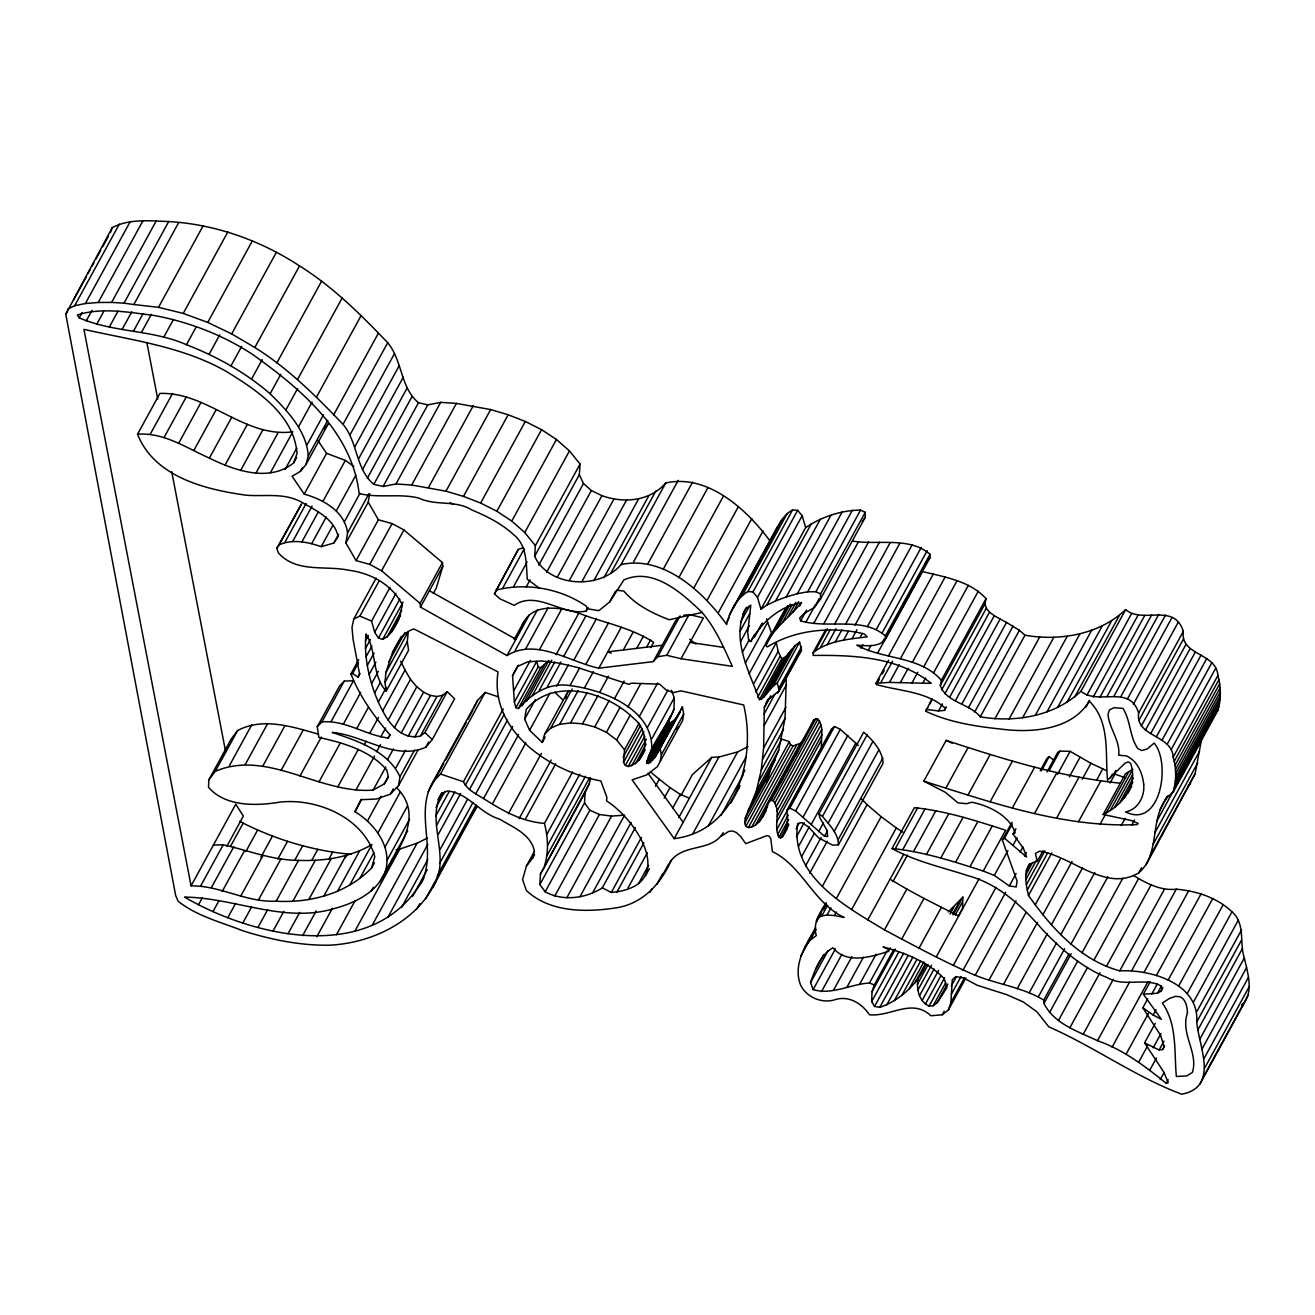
<?xml version="1.0" encoding="UTF-8"?>
<svg xmlns="http://www.w3.org/2000/svg" width="1315" height="1315" viewBox="0 0 1315 1315"><rect width="100%" height="100%" fill="white"/><g stroke="black" fill="none" stroke-linecap="round" stroke-linejoin="round"><path stroke-width="1.5" d="M779.203 690.737L777.264 682.945L799.602 642.147L801.542 649.922L779.203 690.737L768.749 699.317L764.311 707.437L763.604 748.054L761.254 770.031L756.372 790.989L745.276 818.045L744.635 823.239L745.835 826.33L748.366 827.529C757.654 826.938 762.618 817.519 766.366 810.172M815.678 927.601C806.062 944.597 792.764 964.306 800.441 984.688C806.046 996.885 821.037 1003.493 833.858 1000.058C848.109 994.863 861.588 1003.082 869.478 1014.769C890.386 1017.005 912.084 997.871 930.905 1015.755L942.263 1014.769L948.427 1009.904L950.926 1002.572L952.257 979.79L955.857 976.601L963.632 977.966L977.177 985.247L1006.863 994.699L1023.234 1001.915L1037.124 1012.008L1048.745 1026.801C1094.294 1046.806 1134.993 1076.623 1181.659 1094.195C1219.498 1087.078 1198.672 1046.23 1196.749 1021.903C1199.264 983.489 1150.855 969.237 1119.739 970.848C1080.141 960.032 1051.342 927.88 1028.494 895.466C1026.012 884.157 1020.884 864.086 1037.305 861.292L1035.431 853.435L1039.54 851.2C1072.514 856.262 1105.011 892.491 1138.609 873.012C1162.92 852.202 1146.713 811.684 1173.161 792.107L1217.838 710.495C1221.125 699.153 1221.191 686.907 1217.854 675.565C1216.77 652.782 1179.884 655.643 1183.336 631.397C1174.229 602.188 1142.85 624.329 1125.64 609.618L1080.963 691.23C1054.663 716.215 1015.114 722.888 980.3 716.807C969.434 703.426 946.241 702.654 940.291 685.493L941.376 680.282C919.826 655.643 883.433 659.834 856.838 645.221C866.223 645.616 878.453 647.588 885.242 639.468L885.357 635.918C862.607 616.077 827.743 629.178 800.671 620.828L799.701 618.001L803.909 613.645L814.347 607.448L820.511 598.999L820.576 593.936L865.254 512.324L860.552 510.089C841.222 510.286 821.628 516.795 805.668 527.611L760.974 609.223L757.473 597.372L752.985 591.931L747.873 591.569C736.499 598.555 729.529 611.82 726.653 624.543C703.788 592.309 663.697 555.062 621.058 564.595C599.426 589.942 548.914 587.427 534.646 556.294L535.386 545.659L580.063 464.047L569.444 450.913L556.442 439.473L541.566 429.676L525.31 421.457L508.165 414.767L490.643 409.573L456.387 403.409L440.64 402.357L427.77 404.872L418.499 402.702C400.253 387.81 402.538 360.359 387.711 342.722C360.721 314.499 332.876 286.703 299.524 265.893C260.419 240.316 215.397 224.323 168.682 221.545C149.943 220.871 129.412 218.52 112.268 227.594L65.75 314.203L175.668 895.515L178.1 901.186C196.839 916.193 221.167 922.177 243.193 930.905C271.071 939.65 300.067 945.633 329.391 945.206C369.416 943.25 412.17 924.067 432.339 887.954L477.033 806.358L470.228 817.371M820.511 598.999L865.188 517.403L865.254 512.324M1173.161 792.107C1176.432 780.765 1176.514 768.502 1173.177 757.161C1172.092 734.395 1135.207 737.255 1138.642 713.009C1129.552 683.8 1098.173 705.941 1080.963 691.23M1199.757 1084.3L1244.434 1002.688C1253.327 989.11 1247.475 972.377 1244.319 957.912C1239.125 942.477 1245.749 923.87 1231.974 911.805C1217.065 897.553 1196.486 890.945 1176.284 889.187C1160.783 890.995 1146.285 883.302 1133.448 875.461M748.202 810.566L770.541 769.768L778.71 750.191L785.039 718.335L786.403 675.154M318.509 734.164C292.604 726.866 263.148 716.938 237.604 730.532L231.111 739.162L208.773 779.976L208.543 787.323C225.309 806.818 256.326 806.062 279.832 802.134C317.31 797.843 364.337 818.062 374.808 856.69L371.537 868.048C346.913 893.444 310.718 903.175 276.15 901.202C246.53 902.632 220.098 885.472 191.07 885.85L83.93 329.358C132.552 340.388 183.59 346.634 227.429 372.096C257.526 390.769 293.82 414.735 297.042 453.379L293.722 462.798C269.394 482.737 234.547 470.556 209.364 458.097C186.467 447.922 163.685 432.191 137.549 434.229C154.447 477.082 205.535 489.657 246.76 495.278C265.762 496.61 285.339 492.435 302.812 502.872C316.718 510.828 334.766 519.441 338.103 536.717L333.747 543.095L321.222 546.662C307.989 542.076 292.505 538.788 279.224 544.788L276.808 548.24L278.386 552.875C296.187 573.126 324.969 565.269 348.541 570.217C370.616 572.946 392.149 584.55 402.423 604.966C399.316 617.606 395.059 633.041 382.681 639.386L378.457 638.087L374.66 632.285L371.586 621.058L390.029 587.361M651.632 750.125C654.196 709.459 603.355 689.701 569.954 685.592C548.7 682.041 531.95 693.843 518.389 708.522L515.891 707.684L514.379 702.144L512.538 675.779L517.568 666.475L527.726 661.807L541.813 660.968L558.628 663.089L576.956 667.33L628.948 684.342L631.315 683.159L659.67 684.178L666.064 689.931L673.395 692.594L680.923 690.852L743.682 704.971C756.454 758.245 737.09 830.85 674.201 838.641L632.12 779.861L646.75 774.913L657.336 766.678L682.649 720.439L683.668 714.061L682.403 706.714L655.33 756.75L650.07 762.618L646.881 763.242C650.662 743.583 666.639 727.77 673.97 709.327L674.299 697.755L671.357 690.244M432.339 887.954C452.574 858.07 424.909 822.187 441.889 792.534M885.242 639.468L929.919 557.856L930.034 554.322C909.487 536.241 877.697 545.363 852.432 541.073M925.974 964.585C917.393 984.261 900.019 1000.403 879.768 1007.339L874.524 1006.468L871.681 1001.57L872.026 991.707L874.311 984.919L893.74 949.43M635.326 827.579L602.303 887.888C585.717 898.507 562.82 901.515 545.166 891.8L539.857 884.551L540.432 874.179L589.235 783.871L590.649 778.069M539.857 884.551L584.534 802.939L585.109 792.567L589.235 783.871M544.558 865.484C548.963 851.824 547.928 837.129 544.459 823.387L572.633 771.938M534.646 556.294L579.323 474.699L580.063 464.047M777.264 682.945L772.924 686.298L763.604 697.377L759.413 699.629C749.139 671.357 729.907 637.216 746.476 607.316M423.857 878.157C375.301 965.144 255.357 938.318 184.56 897.109C234.859 897.668 284.27 923.788 334.602 908.451C355.034 902.945 376.945 892.408 385.344 871.631C392.56 847.238 374.923 823.897 354.984 811.667L360.803 799.734L376.468 799.01L390.341 794.178L398.577 785.581L399.957 776.738C388.073 750.898 357.401 740.887 332.185 732.406C363.433 735.134 394.615 761.007 425.813 747.249L432.257 739.54L454.596 698.742L447.231 691.723L424.893 732.537L420.356 736.104C395.404 741.265 382.073 712.072 374.611 692.989C367.953 674.151 363.943 653.949 366.03 633.945C376.78 651.484 371.915 675.68 386.199 691.148L408.538 650.35L407.321 641.539L408.258 631.693L385.92 672.491L384.983 682.337L386.199 691.148M787.208 828.697L782.474 836.669L780.633 837.852L778.957 837.244C772.941 825.968 781.768 811.223 773.236 800.769L771.231 800.26L769.061 801.739L762.486 817.273M776.82 829.535L821.497 747.923C820.626 738.471 824.587 727.228 817.914 719.173L815.908 718.648L813.738 720.127L810.418 727.113M766.99 782.441L770.541 769.768M874.311 984.919L869.445 983.028C850.608 984.047 831.968 995.389 813.147 989.587L810.582 982.535C815.218 969.319 820.067 955.167 832.987 947.786C846.778 964.651 871.04 956.81 888.398 951.419L888.151 949.167L883.072 946.915C905.18 952.964 928.078 961.791 944.203 978.672L946.932 987.598L937.151 1002.72L933.124 1005.761L929.113 1006.057C919.119 1001.734 915.947 988.65 918.199 978.771M958.668 915.569L962.547 908.468L962.876 897.159L948.279 911.952M1145.94 865.089L1195.121 773.746L1201.483 739.589L1156.805 821.185M660.311 761.237L661.33 754.859L660.064 747.528M680.085 615.897L657.747 656.695L653.243 661.609L598.835 668.201C569.428 661.938 535.928 637.578 506.998 655.577L420.471 607.086L420.126 603.388L381.58 570.776L369.778 564.398L356.053 560.585L345.911 542.947L347.571 532.789L368.94 493.766M345.911 542.947L368.249 502.149L369.63 493.684M545.166 737.09L542.257 742.416L529.583 730.285L524.652 719.141L526.263 709.36C554.125 676.896 607.168 691.822 634.142 718.828C649.511 730.893 649.183 761.451 628.225 766.464L625.365 765.412L623.524 762.404L624.543 749.813L639.123 723.201M379.854 881.954C394.566 853.665 426.931 817.651 396.407 787.504M1120.429 783.214C1060.646 777.116 1003 759.018 946.143 740.378L923.804 781.176C992.792 802.808 1063.753 827.858 1136.998 824.604L1138.182 823.486L1131.262 820.511L1103.17 814.495C1122.369 805.454 1138.527 785.137 1130.522 763.16L1128.188 761.944L1125.065 763.127L1107.559 780.222C1104.978 753.544 1110.633 722.05 1089.215 701.076C1071.972 730.351 1031.157 733.129 1000.731 729.052C975.319 726.373 949.003 722.28 925.793 711.267L931.99 698.775M940.291 685.493L984.968 603.897L986.053 598.67C969.812 580.786 944.581 577.055 922.275 571.499L877.598 653.111M498.549 696.917L485.136 692.43L477.559 700.402L432.882 782.014C414.192 813.492 437.879 851.512 420.948 883.466M376.156 578.107L353.817 618.921L352.009 627.321L353.045 639.139L359.472 673.395L358.075 677.176L352.617 673.543L350.957 673.822C359.554 696.523 374.545 716.741 390.193 735.167L388.155 737.978C365.521 735.282 345.253 719.765 321.912 721.919L317.26 726.735L318.838 737.403C343.182 742.876 369.893 750.273 386.709 769.883L388.435 777.034L384.292 783.871L373.148 790.085C319.479 794.359 267.931 748.86 215.266 771.33L208.773 779.976M671.439 859.829C661.149 883.302 643.528 903.175 617.179 907.679C586.835 912.479 550.163 912.807 526.394 890.534L522.581 879.62L526.411 866.075L532.591 858.268L534.35 850.92C530.915 834.154 512.686 827.135 499.569 819.097C479.909 813.426 467.811 792.551 447.182 790.989L441.643 793.898L438.01 799.619M826.083 902.715C820.001 912.692 812.489 923.344 816.336 935.524L810.27 940.077L804.994 947.112M385.92 672.491L392.577 652.355L401.404 636.296M347.571 532.789C344.629 511.239 323.309 499.437 304.225 494.144L292.111 476.26L300.346 471.411L305.935 464.606L308.318 455.795L327.747 420.323M542.257 742.416L544.689 734.049L567.028 693.252L569.477 690.835M565.565 698.265L567.028 693.252M368.249 502.149L378.391 519.787L392.117 523.584L403.919 529.961L442.465 562.59L442.81 566.288L436.251 588.117L433.375 593.377M1155.26 1023.333L1144.576 1042.844L1163.989 1072.415L1168.262 1082.722L1166.208 1083.313C1145.151 1066.317 1123.454 1049.797 1097.499 1040.707C1078.119 1031.355 1054.186 1024.089 1043.978 1003.411L1043.732 1000.123C1022.922 987.368 997.691 984.36 975.204 975.27C944.154 961.972 914.336 945.715 884.469 929.886C846.17 906.725 789.888 876.316 797.679 823.585L801.69 822.582L808.544 826.971L818.686 837.951L832.559 845.085L838.378 844.855L883.072 763.242C882.529 750.849 872.716 740.016 863.676 732.225L818.998 813.837L819.837 817.749L827.036 830.39L827.677 836.471L824.505 836.258L795.641 810.944L789.855 808.133L786.814 810.55L787.652 820.149L784.282 834.022M602.303 887.888L611.327 892.425C677.439 886.655 640.126 822.565 606.56 800.884L606.872 797.367L600.823 780.913C549.571 771.428 489.065 730.861 498.04 671.899L413.913 628.932C403.08 632.038 397.64 643.216 392.577 652.355M926.155 709.426L938.532 710.955L944.532 710.363L945.255 708.16C926.467 691.18 899.542 691.279 876.48 684.54L876.004 683.208L888.628 660.146M646.865 760.974L669.204 720.176L673.97 709.327M521.036 629.277C528.581 599.624 564.825 607.283 585.898 615.88C608.713 623.622 633.37 629.063 653.654 642.345L650.777 647.605M110.427 232.591L112.268 227.594M876.004 683.208L889.482 682.419L931.184 683.356C898.244 656.81 853.682 654.985 813.196 655.445L813.032 652.782C827.809 640.635 848.849 639.221 867.259 636.822L864.103 633.83C832.033 626.318 795.657 629.425 767.352 646.931L765.872 645.484L767.467 641.457L785.926 607.744M588.068 607.579L586.112 611.113C561.867 616.061 536.997 589.761 514.214 605.344L499.963 598.835L494.44 593.805L518.307 549.374L523.485 547.648M518.307 549.374L494.44 593.805M680.973 709.985L682.403 706.714M473.647 708.637L477.559 700.402M1144.576 1042.844L1159.14 1049.978L1162.723 1049.518L1164.054 1046.756L1160.652 1035.382L1142.834 1007.8L1147.683 998.923M767.467 641.457C776.014 626.367 790.775 616.094 801.18 602.911C779.532 606.133 761.303 622.685 750.832 641.391L748.745 641.309L747.725 632.531L750.816 605.163L745.967 608.598L742.597 614.417M805.668 527.611L802.15 515.759L797.663 510.319L792.551 509.973C783.296 514.888 778.447 524.833 773.993 533.857L729.315 615.469M586.112 611.113L587.328 608.763L586.457 606.33C561.012 588.495 525.967 582.266 495.969 590.172M1150.165 981.779L1143.36 994.206L1157.463 993.236L1160.981 991.214L1162.279 988.732L1161.457 986.168C1145.365 976.798 1124.243 987.762 1107.296 977.604C1082.229 967.873 1061.846 949.627 1043.354 930.609C1022.708 906.725 999.038 884.009 967.643 875.609C942.214 867.259 915.635 861.588 892.047 848.504L914.385 807.706C945.534 810.813 975.878 820.675 1005.613 830.225L983.275 871.04C953.539 861.473 923.196 851.61 892.047 848.504M65.75 314.203L67.69 310.652M73.525 300.017L86.149 276.955M88.089 273.405L90.028 269.854M91.968 266.304L93.924 262.753M95.864 259.203L100.713 250.343M102.652 246.793L108.487 236.141M67.591 309.206L74.659 305.705L119.336 224.092M74.659 305.705L85.376 303.518L130.054 221.906M308.318 455.795C306.411 430.547 287.311 410.691 270.117 393.793C245.494 372.474 216.745 356.431 186.451 344.711C152.244 329.539 113.304 332.777 79.163 317.803L82.072 312.477M86.198 320.926L92.034 310.274M85.376 303.518L98.214 302.483L142.891 220.871M96.817 324.082L103.606 311.671M98.214 302.483L111.611 302.417L156.288 220.805M109.326 327.041L118.054 311.08M111.611 302.417L124.004 303.157L168.682 221.545M124.004 303.157L133.834 304.521L178.511 222.909M122.065 329.539L131.779 311.803M133.39 331.314L143.105 313.578M141.625 332.12L151.34 314.384M133.834 304.521L158.507 307.332L203.184 225.72M163.734 337.248L173.448 319.496M158.507 307.332L183.229 313.414L227.906 231.818M137.549 434.229L159.888 393.432C207.638 391.706 244.146 438.257 292.801 431.813L270.463 472.611M186.451 344.711L196.165 326.975M183.229 313.414L207.721 322.405L252.398 240.809M150.255 434.197L172.594 393.399M209.085 354.31L219.769 334.799M164.03 437.566L186.368 396.752M207.721 322.405L231.687 333.911L276.364 252.299M178.626 443.336L200.965 402.522M231.029 365.833L241.713 346.305M193.815 450.519L216.153 409.705M535.386 545.659L524.751 532.526L511.765 521.085L496.889 511.272L480.632 503.053L463.488 496.38L445.966 491.185L411.694 485.021L395.963 483.969L383.092 486.484L373.822 484.315C355.576 469.406 357.861 441.971 343.034 424.334C316.027 396.111 288.199 368.315 254.831 347.505L299.524 265.893M251.576 379.065L262.26 359.537M209.364 458.097L231.703 417.299M276.89 362.825L321.567 281.213M225.046 465.099L247.384 424.301M270.117 393.793L280.802 374.282M240.612 470.523L262.951 429.726M297.552 379.46L342.229 297.847M285.963 409.82L297.617 388.533M255.833 473.351L278.172 432.553M298.472 426.948L312.082 402.111M316.537 397.015L361.214 315.403M285.092 469.471L296.746 448.185M293.722 462.798L296.631 457.472M307.003 444.93L323.506 414.767M300.346 471.411L302.286 467.861M305.935 464.606L328.273 423.808L323.802 429.249M333.533 415.096L378.227 333.484M304.225 494.144L326.564 453.33L317.753 440.328M343.034 424.334L387.711 342.722M276.808 548.24L301.562 503.974L279.224 544.788M284.78 542.553L306.148 503.53M349.757 435.314L394.434 353.702M292.62 541.583L312.05 506.111M323.03 501.196L345.368 460.398L353.702 466.365M301.875 541.928L318.394 511.765M354.639 447.133L399.316 365.521M311.704 543.605L326.268 516.992M358.568 458.869L403.245 377.257M336.361 510.762L355.79 475.274M362.463 469.587L407.157 387.974M321.222 546.662L332.876 525.375M367.247 478.381L411.924 396.768M344.464 521.677L359.998 493.289M333.747 543.095L338.596 534.219M215.266 771.33L237.604 730.532M373.822 484.315L418.499 402.702M229.385 765.692L251.724 724.894M383.092 486.484L427.77 404.872M395.963 483.969L440.64 402.357M356.053 560.585L378.391 519.787M245.313 764.377L267.652 723.562M191.07 885.85L235.747 804.238L243.39 816.056L226.87 846.219M411.694 485.021L456.387 403.409M369.778 564.398L392.117 523.584M262.671 766.333L285.01 725.535M200.833 885.652L223.172 844.838C248.141 850.279 272.386 860.322 298.489 860.388C323.737 861.292 349.839 857.495 371.915 844.559L349.576 885.357M198.516 904.769L202.395 897.668M230.569 846.219L243.193 823.157C276.923 840.055 313.759 851.002 351.368 854.356M381.58 570.776L403.919 529.961M428.526 487.421L473.203 405.809M211.485 887.444L233.823 846.646M353.817 618.921L359.883 616.11L379.312 580.622M281.016 770.574L303.354 729.776M222.169 891.521L244.508 850.706M212.964 911.64L218.8 900.989M245.987 851.315L257.641 830.028M445.966 491.185L490.643 409.573M317.26 726.735L339.599 685.937L344.251 681.104L353.472 680.743L331.133 721.557M365.471 640.816L368.381 635.49M321.912 721.919L344.251 681.104M350.957 673.822L358.716 659.637M365.488 648.459L370.337 639.583M374.66 632.285L396.029 593.262M352.617 673.543L358.436 662.891M299.952 776.064L321.32 737.041M366.08 656.727L371.915 646.092M378.457 638.087L399.826 599.048M358.075 677.176L360.031 673.642M227.791 917.689L235.566 903.504M260.814 857.38L272.468 836.093M240.596 896.403L262.934 855.605M367.296 665.472L374.085 653.062M382.681 639.386L403.064 602.122M463.488 496.38L508.165 414.767M387.07 637.118L401.634 610.505M398.659 618.247L400.598 614.697M391.377 632.203L400.105 616.242M395.322 625.611L399.201 618.51M369.104 674.529L375.893 662.119M343.297 724.253L360.77 692.331M371.537 683.751L378.342 671.34M319.035 781.784L340.404 742.761M242.848 922.949L251.592 906.972M277.81 859.073L287.525 841.337M420.126 603.388L442.465 562.59M258.644 899.624L280.983 858.827M388.583 662.267L404.921 632.499M420.471 607.086L442.81 566.288M374.611 692.989L380.43 682.337M356.727 728.641L368.381 707.355M480.632 503.053L525.31 421.457M384.983 682.337L407.321 641.539M378.325 702.062L386.1 687.86M257.987 927.371L267.701 909.635M294.905 859.961L302.664 845.759M337.889 786.699L358.288 749.451M276.15 901.202L298.489 860.388M369.778 733.326L378.506 717.349M364.206 744.75L366.145 741.2M382.698 710.823L405.036 670.025L400.664 661.264M496.889 511.272L541.566 429.676M388.122 720.193L410.461 679.395L405.036 670.025M273.093 930.971L283.777 911.459M311.951 860.01L317.786 849.359M380.808 736.893L385.657 728.017M292.933 901.153L315.288 860.339M376.616 751.654L380.495 744.569M356.053 789.822L374.512 756.109M388.155 737.978L390.095 734.428M394.451 727.606L416.789 686.808L410.461 679.395M511.765 521.085L556.442 439.473M288.034 933.732L299.688 912.446M328.816 859.221L332.711 852.12M354.984 811.667L361.789 799.257M308.844 899.509L331.183 858.711M401.256 732.981L423.594 692.183L416.789 686.808M387.613 759.495L393.448 748.843M373.148 790.085L385.772 767.023M408.11 736.252L430.449 695.438L436.958 696.506L442.695 695.29L447.231 691.723M384.292 783.871L388.172 776.77M323.704 896.32L346.042 855.506M302.647 935.655L316.241 910.818M345.385 857.594L347.324 854.043M395.848 767.944L405.562 750.207M524.751 532.526L569.444 450.913M367.427 821.037L381.021 796.2M414.62 737.304L436.958 696.506M420.356 736.104L442.695 695.29M502.872 587.871L524.241 548.832M390.341 794.178L393.251 788.852M337.33 891.586L359.669 850.789M399.957 776.738L414.521 750.125M398.577 785.581L418.006 750.092M316.816 936.724L332.35 908.336M378.046 832.674L400.385 791.86M513.507 586.802L527.101 561.965M425.813 747.249L428.739 741.923M360.244 877.664L373.855 852.827M371.537 868.048L374.463 862.722M526.214 586.917L530.093 579.816M336.492 934.669L354.951 900.972M538.788 565.154L583.466 483.542L579.323 474.699M385.065 846.942L407.403 806.144M387.284 859.944L409.623 819.146M371.405 890.847L373.361 887.296M546.678 572.156L591.356 490.544L583.466 483.542M428.18 791.893L443.714 763.505M445.67 759.955L466.052 722.708M468.009 719.157L472.858 710.281M385.344 871.631L407.683 830.833M432.882 782.014L440.459 774.042L485.136 692.43M514.116 639.534L523.699 622.044M355.149 930.675L399.826 849.063L417.118 843.178L427.49 838.033M506.998 655.577L529.337 614.763M515.118 650.58L537.473 609.782M557.248 577.269L601.925 495.673C623.688 503.514 649.889 501.36 665.735 482.983C707.749 473.482 747.397 509.891 770.311 541.435M436.07 807.361L444.815 791.4M372.441 924.79L417.118 843.178M525.901 648.427L548.24 607.612M435.627 816.27L449.22 791.433M512.538 675.779L518.373 665.143M569.346 580.441L614.039 498.845M436.448 825.524L454.891 791.811M388.007 917.065L427.835 844.329M544.459 823.387C521.43 821.513 502.642 810.747 483.542 798.567C476.26 793.964 467.203 790.019 463.455 781.735L503.283 708.999M513.853 690.589L530.372 660.426M438.322 834.302L460.661 793.487M539.479 649.643L561.817 608.829M465.329 785.334L504.187 714.374M401.502 907.564L427.737 859.665M514.379 702.144L536.717 661.33L538.23 666.886L515.891 707.684M581.904 581.625L626.581 500.012M469.504 789.46L507.393 720.258M412.598 896.337L427.178 869.725M440.328 849.063L467.515 799.389M518.389 708.522L540.728 667.724L548.93 660.377L526.592 701.174M521.956 705.925L544.295 665.127M475.685 793.931L512.587 726.505M593.788 580.737L638.482 499.125M439.884 862.952L472.907 802.627M532.345 695.553L551.774 660.081M555.998 654.771L578.337 613.957M416.97 908.928L419.88 903.602M437.172 875.938L476.03 804.977M539.249 690.359L554.782 661.971M425.55 898.967L445.949 861.72M447.889 858.169L453.724 847.534M455.664 843.983L468.288 820.922M524.652 719.141L535.337 699.629M603.914 577.762L648.591 496.149M483.542 798.567L518.521 734.707M563.543 656.678L585.898 615.88M547.336 686.841L560.93 662.004M611.146 572.617L655.84 491.021M529.583 730.285L549.982 693.038M621.058 564.595L665.735 482.983M492.796 803.186L525.819 742.876M556.656 686.298L568.31 665.012M573.997 659.801L596.336 619.003M587.328 608.763L598.9 610.637L609.716 601.859L615.535 591.208M633.567 561.899L678.244 480.304M569.954 685.592L579.668 667.856M544.689 734.049L550.788 728.033L572.156 689.011M586.145 663.763L608.483 622.965M508.379 813.738L541.402 753.413M550.788 728.033L559.68 724.318L578.14 690.622M647.884 563.757L692.561 482.145M584.616 687.663L593.361 671.702M598.835 668.201L621.173 627.403M559.68 724.318L570.546 722.921L587.065 692.758M519.129 818.604L551.182 760.054M525.638 818.703L555.752 763.719M663.204 569.313L707.881 487.717M570.546 722.921L582.529 723.792L598.062 695.405M599.739 692.167L608.483 676.206M623.639 649.413L633.222 631.923M636.739 648.41L643.429 636.164M582.529 723.792L594.758 726.932L609.322 700.32M678.721 577.795L723.398 496.182M614.467 698.742L624.181 680.989M526.411 866.075L534.169 851.873M646.816 646.766L650.646 639.764M532.591 858.268L534.531 854.717M546.744 834.515L579.767 774.206M624.543 749.813L616.62 739.951L606.412 732.323L620.006 707.486M547.599 845.414L585.471 776.212M627.929 707.026L640.553 683.948M546.909 855.802L589.646 777.74M653.243 661.609L675.581 620.795L678.951 617.13M693.63 588.364L738.307 506.752M540.432 874.179L585.109 792.567M616.62 739.951L630.214 715.113M657.747 656.695L666.771 655.297L689.109 614.5M639.238 716.659L657.697 682.945M545.166 891.8L589.843 810.188L584.534 802.939M707.125 600.215L751.802 518.62M623.129 757.276L640.619 725.338M623.524 762.404L641.983 728.691M666.771 655.297L681.038 658.733L703.377 617.935L690.885 614.927M625.365 765.412L643.808 731.699M554.716 896.123L599.393 814.511L611.541 816.105L624.625 815.136L579.948 896.748M647.539 727.294L667.938 690.03M628.225 766.464L644.728 736.318M631.71 765.807L646.29 739.194M635.441 763.604L646.125 744.093M718.401 612.543L763.078 530.948M639.024 760.07L644.86 749.435M642.049 755.402L644.958 750.092M651.961 738.57L674.299 697.755M566.864 897.718L611.541 816.105M648.344 756.684L670.683 715.886M646.881 763.242L669.22 722.445L669.204 720.176M732.882 608.27L777.56 526.674M648.065 763.703L670.403 722.905L674.94 719.42L680.266 711.629L657.911 752.427M737.436 601.037L782.113 519.425M727.096 621.321L729.036 617.771M650.07 762.618L672.409 721.82M742.564 595.038L787.241 513.442M652.602 760.218L674.94 719.42M655.33 756.75L677.669 715.935M747.873 591.569L792.551 509.973M661.33 754.859L683.668 714.061M752.985 591.931L797.663 510.319M740.641 622.143L749.386 606.182M592.309 893.411L631.167 822.45M757.473 597.372L802.15 515.759M740.016 631.348L749.731 613.612M655.478 786.271L659.308 779.285L650.547 771.938M740.641 641.556L749.369 625.578M760.974 609.223L766.727 605.196L811.404 523.584M742.416 652.306L749.221 639.895M611.327 892.425L641.424 837.425M664.223 798.09L669.96 787.603L659.308 779.285M750.832 641.391L754.728 634.307M754.333 637.446L762.108 623.261M759.511 628.586L762.421 623.261M766.727 605.196L775.587 600.922L820.281 519.326M616.719 892.474L643.923 842.8M745.293 663.171L767.631 622.373L766.678 618.757M775.587 600.922L786.255 596.928L830.932 515.316M627.896 888.217L647.309 852.728M672.606 808.331L680.266 794.342L689.389 798.189M680.792 795.838L692.446 774.535L711.727 757.391L718.878 757.029L737.6 751.95L747.956 746.706M749.188 673.691L771.527 632.877L767.631 622.373M765.872 645.484L787.849 605.525M776.623 629.03L790.233 604.193M638.827 883.121L648.542 865.385M786.255 596.928L797.4 593.706L842.077 512.11M782.54 622.34L792.255 604.604M645.534 875.757L649.413 868.656M788.211 616.472L795.986 602.286M678.869 817.42L711.727 757.391M753.988 683.389L776.327 642.575L778.168 651.402L781.751 658.831L785.943 656.58L795.263 645.501L799.602 642.147M792.846 612.28L798.682 601.645M799.684 605.952L801.624 602.402M797.4 593.706L807.706 591.799L852.383 510.187M674.201 838.641L718.878 757.029M755.829 692.216L778.168 651.402M649.988 892.425L651.944 888.891M757.588 697.427L779.943 656.629M807.706 591.799L815.875 591.701L860.552 510.089M800.671 620.828L806.506 610.176M656.81 884.42L662.629 873.768M662.3 875.675L668.135 865.04M759.413 699.629L781.751 658.831M761.369 699.416L783.707 658.618M763.604 697.377L785.943 656.58M766.201 694.123L788.54 653.308M805.733 622.472L815.448 604.736M769.259 690.227L791.597 649.429M814.347 607.448L819.196 598.572M772.924 686.298L795.263 645.501M692.923 833.562L737.6 751.95M766.053 702.687L767.993 699.136M764.311 707.437L770.689 695.783M764.048 714.045L774.732 694.534M813.821 623.294L858.498 541.681M779.253 687.515L801.591 646.701M777.642 693.071L801.542 649.922M708.456 825.688L746.328 756.503M764.179 725.469L786.518 684.655M823.864 623.639L868.541 542.027M743.008 773.762L744.947 770.212M721.014 815.415L743.353 774.601M738.06 789.082L740 785.532M730.795 803.087L739.54 787.11M813.032 652.782L825.656 629.721M815.662 650.037L827.316 628.751M763.604 748.054L785.943 707.256M820.576 647.325L830.291 629.589M834.778 623.836L879.456 542.224M762.7 759.149L785.039 718.335M667.56 866.93C678.293 841.156 710.741 854.06 723.25 832.609M827.234 644.728L835.962 628.767M761.254 770.031L783.592 729.217M759.182 780.666L781.521 739.852M835.058 642.345L841.847 629.934M845.512 624.247L890.189 542.635M756.372 790.989L778.71 750.191M752.755 800.983L775.094 760.169M745.276 818.045L767.615 777.247M843.523 640.274L848.372 631.397M744.635 823.239L789.329 741.627L780.239 738.619M854.98 625.2L899.674 543.588M745.835 826.33L790.512 744.717L789.329 741.627M748.366 827.529L793.044 745.917L800.243 743.402L803.975 740.098M852.071 638.597L856.92 629.721M751.769 827.02L796.446 745.424M755.566 825.015L800.243 743.402M766.826 805.52L813.738 720.127M759.297 821.694L767.582 806.605M781.176 781.768L783.115 778.233M786.502 772.02L788.441 768.486M795.739 755.155L797.679 751.621M803.514 740.97L805.454 737.419M860.158 637.413L862.098 633.863M771.231 800.26L815.908 718.648M867.39 626.565L912.068 544.952M773.236 800.769L817.914 719.173M774.946 802.955L819.623 721.343M860.98 648.163L862.919 644.629M776.277 806.473L820.955 724.861M777.083 810.993L821.776 729.398M876.53 629.08L921.207 547.467M777.28 816.237L821.957 734.625M868.13 650.711L871.04 645.386M776.738 821.826L821.415 740.23M882.48 632.334L927.157 550.722M786.814 810.55L831.507 728.954L834.532 726.521L840.318 729.348L858.3 745.391M789.855 808.133L834.532 726.521M885.357 635.918L930.034 554.322M882.234 642.558L884.173 639.024M902.632 605.311L906.512 598.21M924.971 564.513L926.911 560.963M777.625 834.581L788.31 815.053M778.957 837.244L788.671 819.508M780.633 837.852L788.408 823.65M795.641 810.944L840.318 729.348M782.474 836.669L788.786 824.867M888.611 655.659L933.288 574.047M796.085 828.729L798.994 823.404M803.087 817.092L847.78 735.496M876.48 684.54L879.406 679.214M882.316 673.888L884.255 670.338M796.495 836.767L804.27 822.582M880.853 682.551L892.507 661.264M900.446 658.618L945.14 577.022M798.484 846.482L809.169 826.954M811.125 824.653L855.802 743.041M889.482 682.419L899.181 664.667M838.378 844.855C838.576 833.48 829.075 824.735 822.483 816.368L867.16 734.756M801.64 856.607L814.264 833.546M818.62 831.672L823.486 822.812M900.364 682.584L908.123 668.398M912.38 662.3L957.073 580.688M828.22 823.026L872.897 741.413M805.52 865.944L821.07 837.556M824.505 836.258L827.431 830.932M911.952 682.929L917.788 672.277M809.728 873.226L827.217 841.288M923.672 666.935L968.35 585.339M834.154 831.524L878.831 749.912M922.752 683.241L925.661 677.915M838.23 839.562L882.907 757.966M933.584 672.836L978.261 591.24M822.401 886.244L867.078 804.632L861.457 798.846M941.376 680.282L986.053 598.67M925.793 711.267L927.732 707.717M929.672 704.166L931.612 700.616M941.589 689.931L986.283 608.319L984.968 603.897M816.368 920.451L826.132 903.553M816.484 922.012L821.333 913.152M823.272 909.602L826.198 904.276M818.357 917.739L821.809 915.881L827.628 905.23M800.917 955.857L810.632 938.105M812.571 934.57L815.497 929.245M944.86 693.794L989.538 612.182L986.283 608.319M810.27 940.077L816.105 929.442M821.809 915.881L827.02 915.059L830.899 907.975M938.532 710.955L942.411 703.854M836.455 898.309L881.132 816.697L867.078 804.632M949.611 697.295L994.288 615.683L989.538 612.182M944.532 710.363L946.471 706.812M827.02 915.059L834.351 915.503L836.291 911.969M955.43 700.632L1000.107 619.036L994.288 615.683M815.941 968.843L823.7 954.657M961.84 704.051L1006.517 622.439L1019.404 630.312L1024.977 635.211C1059.791 641.276 1099.34 634.603 1125.64 609.618M810.582 982.535L828.072 950.614M851.643 909.536L896.32 827.924L881.132 816.697M813.147 989.587L835.485 948.789M968.432 707.749L1013.109 626.137M895.4 848.438L917.739 807.624M821.497 991.658L841.879 954.394M974.727 711.925L1019.404 630.312M902.83 849.539L925.168 808.725M867.719 920.023L903.668 854.372M980.3 716.807L1024.977 635.211M833.447 990.376L851.89 956.679M892.951 881.609L907.514 854.997M945.732 788.343L968.07 747.545M913.465 851.643L935.803 810.829M846.844 987.417L863.363 957.254M994.945 718.746L1039.623 637.134M884.469 929.886L906.808 889.072L890.058 879.209M926.385 854.569L948.723 813.771M859.566 984.425L876.086 954.263M1009.115 718.993L1053.792 637.38M967.856 795.296L990.195 754.498M869.445 983.028L886.918 951.107M888.398 951.419L890.337 947.868M940.718 858.153L963.057 817.355M872.026 991.707L895.334 949.134M1022.626 717.776L1067.303 636.164M901.646 939.222L923.985 898.424L958.668 916.013M871.681 1001.57L898.868 951.896M874.524 1006.468L903.652 953.26M1035.332 715.294L1080.009 633.682M955.578 862.213L977.916 821.415M990.096 801.887L1012.435 761.089M879.768 1007.339L907.942 955.89M886.655 1005.071L912.873 957.172M1047.052 711.76L1091.729 630.164M919.021 948.164L941.359 907.366M894.381 1000.584L916.719 959.769M970.059 866.569L992.398 825.754M1057.655 707.388L1102.332 625.776M902.189 994.798L920.648 961.084M909.273 988.617L923.853 962.005M950.071 914.106L953.95 907.005M1066.942 702.358L1111.619 620.762M914.878 982.979L925.563 963.451M952.75 913.777L959.556 901.367M953.161 914.911L962.876 897.159M1012.353 807.969L1034.691 767.171M917.36 984.277L928.045 964.766M955.232 915.092L962.038 902.682M1074.766 696.917L1119.443 615.305M917.87 990.08L931.464 965.243M936.329 956.81L979.067 878.749M983.275 871.04L994.321 875.445L1009.295 885.932L1016.183 886.935L1017.07 881.05L1002.326 839.989L1012.04 822.237M1040.198 770.787L1047.003 758.377L1049.173 756.585L1053.529 759.971M1002.326 839.989L1004.496 838.197L1012.271 824.012M1041.414 770.787L1049.173 756.585M919.53 995.652L934.094 969.04M1086.831 695.339L1131.508 613.727M1004.496 838.197L1026.604 857.035L1023.448 848.405L1013.043 834.006L1015.953 828.697M1047.036 771.921L1057.72 752.41L1059.841 751.144L1070.114 751.309L1090.94 763.325L1106.211 770.459M922.094 1000.518L938.614 970.355M1049.156 770.656L1059.841 751.144M1085.713 707.454L1089.593 700.353M994.321 875.445L1007.931 850.608M925.366 1004.15L940.915 975.763M1093.242 696.999L1137.919 615.404M1013.207 844.953L1017.087 837.852M929.113 1006.057L944.647 977.686M1034.576 813.41L1056.915 772.595M1057.49 774.371L1070.114 751.309M1100.03 697.114L1144.707 615.502M953.375 965.276L996.113 887.214M933.124 1005.761L945.748 982.7M937.151 1002.72L946.866 984.984M941.014 996.458L947.819 984.047M1020.078 852.219L1022.988 846.893M1107.016 696.506L1151.693 614.91M951.287 986.118L956.136 977.242M1024.434 856.049L1026.374 852.514M962.942 970.371L1005.679 892.31M1009.295 885.932L1016.101 873.505M1069.292 776.886L1079.977 757.358M1114.019 696.062L1158.696 614.45M951.37 994.173L961.068 976.437M942.263 1014.769L944.203 1011.219M950.926 1002.572L964.536 977.735M948.427 1009.904L965.9 977.966M1120.857 696.621L1165.534 615.009M1027.475 867.588L1029.415 864.037M1026.21 871.056L1030.105 863.955M1056.652 818.029L1078.99 777.214M1025.733 875.083L1032.522 862.673M1025.848 879.62L1036.532 860.092M1037.305 861.292L1043.124 850.657M1082.212 779.302L1090.94 763.325M975.204 975.27L1016.002 900.759M1127.366 699.07L1172.043 617.458M1026.456 884.568L1044.915 850.854M1027.377 889.877L1047.776 852.63M1028.494 895.466L1051.803 852.893M1133.349 704.232L1178.026 622.636M1096.891 779.631L1102.71 768.996M989.077 979.971L1025.996 912.561M1078.497 821.694L1100.836 780.896M1138.642 713.009L1183.336 631.397M1035.234 904.852L1060.498 858.728M1138.839 720.489L1183.516 638.893M1110.402 777.691L1112.342 774.14M1113.854 774.009L1115.794 770.459M1110.09 782.984L1114.939 774.124L1125.541 777.872M1141.272 726.061L1185.966 644.449M1003.444 984.458L1037.453 922.374M1042.894 914.714L1072.021 861.506M1145.414 730.252L1190.091 648.64M1103.17 814.495L1125.509 773.697L1132.79 769.291L1110.452 810.089M1100.047 824.258L1104.912 815.382M1106.375 812.67L1128.714 771.872M1150.641 733.622L1195.335 652.01M1115.005 806.802L1132.478 774.864M1051.408 924.757L1082.492 867.999M1017.202 988.732L1047.315 933.732M1119.673 802.857L1133.267 778.02M1156.411 736.696L1201.088 655.1M1124.078 798.337L1132.823 782.376M1127.875 793.29L1131.755 786.206M1162.131 740.049L1206.808 658.437M1060.794 934.653L1094.787 872.568M1029.234 992.776L1056.438 943.102M1121.218 825.557L1125.098 818.472M1167.21 744.208L1211.888 662.612M1171.09 749.731L1215.767 668.135M1131.607 825.327L1134.533 820.001M1038.456 996.573L1064.673 948.674M1071.002 944.088L1107.904 876.678M1173.177 757.161L1217.854 675.565M1043.732 1000.123L1068.98 954M1174.229 761.319L1218.906 679.707M1043.978 1003.411L1071.166 953.737M1174.985 765.412L1219.679 683.8M1175.462 769.439L1220.139 687.827M1175.659 773.417L1220.353 691.805M1175.61 777.313L1220.287 695.701M1164.942 800.243L1166.898 796.693M1175.314 781.143L1219.991 699.531M1159.83 810.139L1167.589 795.953M1082.031 952.75L1122.813 878.239M1049.518 1012.583L1077.675 961.134M1174.805 784.874L1219.482 703.278M1174.081 788.54L1218.758 706.928M1154.882 832.806L1199.559 751.194M1153.091 844.394L1197.768 762.782M1138.609 873.012L1141.519 867.686M1058.411 1020.572L1087.554 967.347M1150.444 855.358L1195.121 773.746M1093.833 960.312L1138.511 878.699M1069.884 1027.722L1099.998 972.722M1106.408 966.443L1151.085 884.847M1083.166 1034.33L1113.279 979.33M1119.739 970.848L1164.416 889.252M1131.607 970.799L1176.284 889.187M1097.499 1040.707L1129.536 982.173M1144.017 972.393L1188.694 890.781M1112.063 1047.2L1148.011 981.565M1156.362 975.549L1201.039 893.937M1151.611 994.354L1157.447 983.719M1157.463 993.236L1161.342 986.135M1126.133 1054.104L1148.472 1013.306M1160.981 991.214L1162.92 987.68M1168.082 980.168L1212.759 898.556M1143.36 994.206L1161.375 1019.339L1153.173 1015.032L1156.099 1009.706M1178.585 986.151L1223.262 904.539M1138.921 1061.747L1147.65 1045.787M1153.156 1047.841L1160.915 1033.656M1187.297 993.417L1231.974 911.805M1159.14 1049.978L1164.005 1041.102M1149.639 1070.443L1156.444 1058.016M1162.723 1049.518L1164.663 1045.967M1193.609 1001.849L1238.286 920.237M1196.946 1011.383L1241.623 929.771M1160.257 1079.549L1164.153 1072.448M1196.749 1021.903L1241.426 940.291M1166.208 1083.313L1168.147 1079.763M1197.669 1030.286L1242.346 948.674M1199.642 1039.524L1244.319 957.912M1201.943 1049.173L1246.62 967.577M1203.817 1058.887L1248.494 977.275M1204.573 1068.24L1249.25 986.628M1203.455 1076.837L1248.132 995.241M609.716 601.859L623.836 579.981C653.062 566.584 682.304 593.377 702.095 612.445C715.541 628.241 723.842 647.588 732.34 666.343L681.038 658.733M862.098 521.611L865.188 517.403M1188.185 786.123L1190.617 783.493M927.913 559.927L929.919 557.856M1213.729 714.571L1217.838 710.495M676.206 729.283L678.524 727.014M1241.623 1005.055L1244.434 1002.688M721.31 836.143L728.757 831.392L732.471 830.981L736.416 832.559L740.772 836.619L745.736 843.655L767.056 835.584L769.242 836.258L770.82 838.822L772.365 851.561C802.413 866.059 813.426 903.06 844.115 917.426L834.351 915.503M1013.043 834.006L1015.147 832.74C1009.312 815.432 988.831 805.602 971.785 802.249L966.657 803.695L958.01 802.89L945.386 792.337L923.804 781.176M702.095 612.445L669.204 619.743C652.552 613.398 635.359 604.801 623.869 591.076L616.686 590.205M396.094 849.868L399.826 849.063M683.685 615.338L687.301 614.779M662.168 645.287L607.777 651.878L611.212 653.177M213.408 845.035L223.172 844.838M539.298 588.117L527.299 579.274C526.049 563.724 527.331 545.741 513.836 534.811C501.755 523.748 487.01 516.22 471.97 510.023C455.319 499.618 435.709 506.291 418.729 498.007C398.922 493.289 378.999 498.369 359.126 493.536C352.009 431.32 299.771 388.007 251.954 354.014C222.301 334.7 188.686 321.879 153.937 315.419C128.886 312.395 101.814 307.085 77.355 314.992L79.163 317.803M689.964 642.41L723.513 647.391M538.23 666.886L540.728 667.724M440.459 774.042L463.455 781.735M326.564 453.33L345.368 460.398M669.22 722.445L670.403 722.905M359.883 616.11L371.586 621.058M589.843 810.188L599.393 814.511M594.758 726.932L606.412 732.323M946.143 740.378L952.389 743.32M790.512 744.717L793.044 745.917M815.875 591.701L820.576 593.936M423.594 692.183L430.449 695.438M591.356 490.544L601.925 495.673M1000.107 619.036L1006.517 622.439M906.808 889.072L923.985 898.424M239.692 821.25L243.193 823.157M429.413 590.764L515.94 639.254M231.687 333.911L254.831 347.505M450.108 502.56L453.05 504.335M896.32 827.924L902.748 832.116M669.96 787.603L680.266 794.342M1142.834 1007.8L1153.173 1015.032M818.998 813.837L822.483 816.368M689.652 639.238L695.865 644.021M424.893 732.537L432.257 739.54M554.733 692.183L563.182 700.254M648.065 773.335L683.126 822.319M146.853 342.508L157.718 398.971M171.69 471.543L225.654 751.818M1187.478 1012.813C1180.048 1034.182 1198.738 1052.345 1192.393 1072.448L1186.672 1075.933L1176.366 1076.475C1174.032 1051.753 1177.418 1024.599 1162.378 1003.066L1169.643 998.332L1175.478 996.359L1179.982 996.721C1186.031 999.532 1187.116 1006.863 1187.478 1012.813M1143.705 784.25C1144.872 796.364 1138.28 809.333 1125.656 811.963C1160.586 829.075 1171.188 763.44 1154.208 743.074L1147.173 748.958L1141.831 750.536L1137.853 748.613C1129.486 736.647 1130.785 720.653 1122.928 708.341L1114.117 707.717L1109.433 709.886L1108.019 714.292C1109.071 728.543 1120.462 740.624 1118.67 755.205L1126.363 755.878C1137.36 760.777 1142.472 772.908 1143.705 784.25"/></g></svg>
